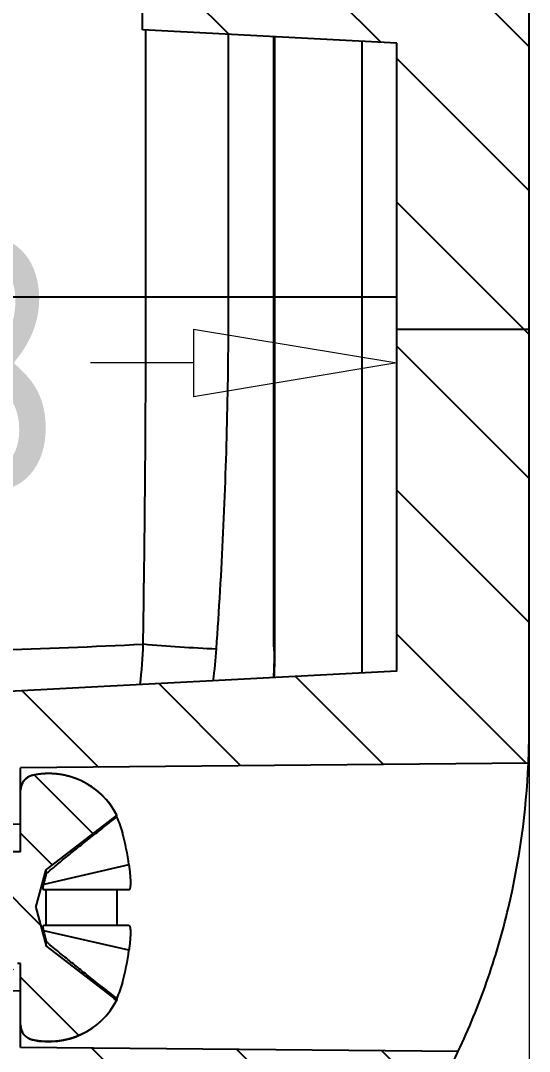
# Model space of a CAD drawing. Header units: millimetres. Extents: x 1786 to 4339, y -2795 to -1928.
# Drawn here: x 4050.5 to 4060.51, y -2738.78 to -2718.52 of the extents above; entities that cross this region are included whole.
import ezdxf

# ---------------------------------------------------------------- set-up
doc = ezdxf.new("R2010")
doc.units = ezdxf.units.MM
doc.layers.add('dim', color=3, linetype='Continuous', lineweight=9)
doc.styles.add('FFS', font='simfang0.ttf', dxfattribs={"width": 0.85})
doc.dimstyles.new('YanXiu', dxfattribs={"dimtxt": 2.5, "dimasz": 2.2, "dimexe": 1, "dimexo": 0.6, "dimgap": 0.66, "dimtad": 0, "dimzin": 9, "dimdsep": 46, "dimtxsty": 'FFS', "dimblk": 'CLOSEDBLANK', "dimcen": 0, "dimclrd": 256, "dimclre": 131, "dimclrt": 42, "dimazin": 2, "dimtfac": 1, "dimtofl": 0, "dimtmove": 0, "dimatfit": 3, "dimldrblk": 'CLOSEDBLANK', "dimfxl": 1, "dimlwd": 5, "dimlwe": 5, "dimarcsym": 0})

# ---------------------------------------------------------------- blocks, each defined once
blk = doc.blocks.new('_ClosedBlank')
at = {"color": 0, "linetype": 'ByBlock', "lineweight": -2}
for p, q in [((-1, 0.1667), (0, 0)), ((-1, 0.1667), (-1, -0.1667)), ((0, 0), (-1, -0.1667))]:
    blk.add_line(p, q, dxfattribs=at)
blk = doc.blocks.new('*D243')
at = {"layer": 'Defpoints', "color": 0}
for p in [(4030.503, -2730.579), (4060.503, -2731.061), (4060.503, -2750.425)]:
    blk.add_point(p, dxfattribs=at)
at = {"layer": 'dim', "color": 131, "lineweight": 5}
for p, q in [((4030.503, -2731.578), (4030.503, -2751.424)), ((4060.503, -2732.06), (4060.503, -2751.424))]:
    blk.add_line(p, q, dxfattribs=at)
at = {"layer": 'dim', "lineweight": 5}
for p, q in [((4034.503, -2750.425), (4042.08, -2750.425)), ((4056.503, -2750.425), (4048.926, -2750.425))]:
    blk.add_line(p, q, dxfattribs=at)
at = {"layer": 'dim', "lineweight": 5, "xscale": 4, "yscale": 4, "zscale": 4, "rotation": 180}
blk.add_blockref('_ClosedBlank', (4030.503, -2750.425), dxfattribs=at)
at = {"layer": 'dim', "lineweight": 5, "xscale": 4, "yscale": 4, "zscale": 4}
blk.add_blockref('_ClosedBlank', (4060.503, -2750.425), dxfattribs=at)
at = {"layer": 'dim', "color": 42, "insert": (4045.503, -2750.425), "char_height": 5, "attachment_point": 5, "style": 'FFS'}
blk.add_mtext('30', dxfattribs=at)
blk = doc.blocks.new('*D242')
at = {"layer": 'Defpoints', "color": 0}
for p in [(4057.903, -2725.246), (4033.103, -2727.979), (4057.903, -2728.461)]:
    blk.add_point(p, dxfattribs=at)
at = {"layer": 'dim', "color": 131, "lineweight": 5}
for p, q in [((4033.103, -2726.979), (4033.103, -2724.246)), ((4057.903, -2727.461), (4057.903, -2724.246))]:
    blk.add_line(p, q, dxfattribs=at)
at = {"layer": 'dim', "lineweight": 5}
for p, q in [((4037.103, -2725.246), (4039.128, -2725.246)), ((4053.903, -2725.246), (4051.878, -2725.246))]:
    blk.add_line(p, q, dxfattribs=at)
at = {"layer": 'dim', "lineweight": 5, "xscale": 4, "yscale": 4, "zscale": 4, "rotation": 180}
blk.add_blockref('_ClosedBlank', (4033.103, -2725.246), dxfattribs=at)
at = {"layer": 'dim', "lineweight": 5, "xscale": 4, "yscale": 4, "zscale": 4}
blk.add_blockref('_ClosedBlank', (4057.903, -2725.246), dxfattribs=at)
at = {"layer": 'dim', "color": 42, "insert": (4045.503, -2725.246), "char_height": 5, "attachment_point": 5, "style": 'FFS'}
blk.add_mtext('24.8', dxfattribs=at)
blk = doc.blocks.new('*u270')
at = {"linetype": 'Continuous'}
h = blk.add_hatch(dxfattribs=at)
h.set_pattern_fill('DEFAULT__5', color=2, scale=2, angle=-45, style=0, pattern_type=0)
h.set_pattern_definition([(315, (-560.8015, -168.1387), (1.4142136, 1.4142136), [])])
edge = h.paths.add_edge_path()
edge.add_line((-46.343, 62.716), (-46.343, 70.579))
edge.add_arc((-61.637, 62.717), 15.294, 357.5153, 359.9993)
edge.add_line((-46.357, 62.054), (-56.343, 61.966))
edge.add_line((-56.343, 60.856), (-56.343, 61.966))
edge.add_line((-56.343, 60.856), (-60.843, 60.816))
edge.add_line((-60.843, 60.816), (-60.843, 62.316))
edge.add_line((-60.843, 62.316), (-61.343, 62.605))
edge.add_line((-61.343, 62.605), (-61.343, 63.216))
edge.add_line((-48.943, 63.866), (-61.343, 63.216))
edge.add_line((-48.943, 63.866), (-48.943, 70.579))
edge.add_line((-46.343, 70.579), (-48.943, 70.579))
edge = h.paths.add_edge_path()
edge.add_line((-61.343, 49.716), (-61.343, 50.616))
edge.add_line((-61.343, 50.616), (-62.643, 50.639))
edge.add_line((-62.843, 50.843), (-62.643, 50.639))
edge.add_line((-62.843, 50.843), (-62.843, 51.79))
edge.add_line((-61.343, 51.816), (-62.843, 51.79))
edge.add_spline(control_points=[(-61.343, 51.816), (-60.474, 51.816), (-59.606, 51.867), (-58.743, 51.968)], knot_values=[0, 0, 0, 0, 1, 1, 1, 1], weights=[1, 0.998873, 0.998873, 1], degree=3, periodic=0)
edge.add_line((-58.743, 51.968), (-58.743, 55.08))
edge.add_line((-58.743, 55.08), (-61.343, 55.216))
edge.add_line((-61.343, 55.216), (-61.343, 55.828))
edge.add_line((-60.843, 56.116), (-61.343, 55.828))
edge.add_line((-60.843, 56.116), (-60.843, 57.616))
edge.add_line((-56.343, 57.577), (-60.843, 57.616))
edge.add_line((-56.343, 56.466), (-56.343, 57.577))
edge.add_line((-47.737, 56.391), (-56.343, 56.466))
edge.add_spline(control_points=[(-54.929, 50.053), (-54.315, 50.216), (-53.025, 50.699), (-51.192, 51.855), (-49.515, 53.479), (-48.41, 55.068), (-47.881, 56.089), (-47.738, 56.391)], knot_values=[0, 0, 0, 0, 0.203938, 0.437548, 0.671158, 0.904769, 1, 1, 1, 1], degree=3, periodic=0)
edge.add_spline(control_points=[(-60.843, 49.221), (-58.843, 49.261), (-56.862, 49.54), (-54.929, 50.053)], knot_values=[0, 0, 0, 0, 1, 1, 1, 1], weights=[1, 0.995227, 0.995227, 1], degree=3, periodic=0)
edge.add_line((-60.843, 49.221), (-60.843, 49.69))
edge.add_line((-60.843, 49.69), (-61.343, 49.716))
edge = h.paths.add_edge_path()
edge.add_line((-46.343, 70.579), (-48.943, 70.579))
edge.add_line((-46.343, 70.579), (-48.943, 70.579))
edge = h.paths.add_edge_path()
edge.add_line((-46.343, 70.579), (-46.343, 83.854))
edge.add_line((-46.343, 70.579), (-48.943, 70.579))
edge.add_line((-48.943, 70.579), (-48.943, 76.204))
edge.add_line((-48.943, 76.204), (-53.943, 76.466))
edge.add_line((-53.943, 76.466), (-53.943, 77.966))
edge.add_line((-48.943, 78.01), (-53.943, 77.966))
edge.add_line((-48.943, 78.01), (-48.943, 80.423))
edge.add_line((-48.943, 80.423), (-53.943, 80.466))
edge.add_line((-53.943, 80.466), (-53.943, 81.966))
edge.add_line((-48.943, 82.229), (-53.943, 81.966))
edge.add_line((-48.943, 82.229), (-48.943, 83.854))
edge.add_line((-46.343, 83.854), (-48.943, 83.854))
edge = h.paths.add_edge_path()
edge.add_line((-46.343, 83.854), (-48.943, 83.854))
edge.add_line((-46.343, 83.854), (-48.943, 83.854))
edge = h.paths.add_edge_path()
edge.add_line((-46.343, 205.716), (-46.343, 174.271))
edge.add_line((-47.92, 174.243), (-46.343, 174.271))
edge.add_spline(control_points=[(-47.92, 174.243), (-48.815, 174.227), (-49.443, 173.589), (-49.443, 172.693)], knot_values=[0, 0, 0, 0, 1, 1, 1, 1], weights=[1, 0.808834, 0.808834, 1], degree=3, periodic=0)
edge.add_line((-49.443, 115.281), (-49.443, 172.693))
edge.add_line((-49.443, 115.281), (-47.443, 113.281))
edge.add_line((-47.443, 113.281), (-47.443, 111.281))
edge.add_line((-49.443, 111.211), (-47.443, 111.281))
edge.add_line((-49.443, 90.816), (-49.443, 111.211))
edge.add_line((-49.443, 90.816), (-46.343, 90.762))
edge.add_line((-46.343, 90.762), (-46.343, 83.854))
edge.add_line((-46.343, 83.854), (-48.943, 83.854))
edge.add_line((-48.943, 88.207), (-48.943, 83.854))
edge.add_line((-51.343, 88.249), (-48.943, 88.207))
edge.add_line((-51.343, 176.784), (-51.343, 88.249))
edge.add_line((-51.343, 176.784), (-48.943, 176.826))
edge.add_line((-48.943, 205.716), (-48.943, 176.826))
edge.add_spline(control_points=[(-51.879, 213.577), (-51.21, 212.865), (-49.635, 210.605), (-48.943, 207.596), (-48.943, 205.716)], knot_values=[0, 0, 0, 0, 0.375195, 1, 1, 1, 1], degree=3, periodic=0)
edge.add_spline(control_points=[(-53.132, 215.983), (-52.943, 215.075), (-52.515, 214.253), (-51.879, 213.577)], knot_values=[0, 0, 0, 0, 1, 1, 1, 1], weights=[1, 0.975011, 0.975011, 1], degree=3, periodic=0)
edge.add_spline(control_points=[(-53.132, 215.983), (-53.206, 216.341), (-53.479, 216.584), (-53.843, 216.616)], knot_values=[0, 0, 0, 0, 1, 1, 1, 1], weights=[1, 0.86902, 0.86902, 1], degree=3, periodic=0)
edge.add_line((-53.843, 216.616), (-53.843, 217.416))
edge.add_line((-52.743, 217.416), (-53.843, 217.416))
edge.add_line((-52.743, 217.416), (-52.743, 218.816))
edge.add_line((-52.743, 218.816), (-53.843, 218.816))
edge.add_line((-53.843, 218.816), (-53.843, 219.716))
edge.add_line((-53.843, 219.716), (-51.677, 219.565))
edge.add_spline(control_points=[(-50.75, 218.655), (-50.795, 219.168), (-51.163, 219.529), (-51.677, 219.565)], knot_values=[0, 0, 0, 0, 1, 1, 1, 1], weights=[1, 0.840271, 0.840271, 1], degree=3, periodic=0)
edge.add_line((-50.658, 217.604), (-50.75, 218.655))
edge.add_spline(control_points=[(-50.658, 217.604), (-50.568, 216.577), (-50.174, 215.624), (-49.513, 214.833)], knot_values=[0, 0, 0, 0, 1, 1, 1, 1], weights=[1, 0.969315, 0.969315, 1], degree=3, periodic=0)
edge.add_spline(control_points=[(-49.513, 214.833), (-49.042, 214.27), (-48.185, 213.044), (-47.156, 210.835), (-46.497, 208.35), (-46.343, 206.613), (-46.343, 205.716)], knot_values=[0, 0, 0, 0, 0.25, 0.5, 0.75, 1, 1, 1, 1], degree=3, periodic=0)
h = blk.add_hatch(dxfattribs=at)
h.set_pattern_fill('DEFAULT__1', color=2, angle=-45, style=0, pattern_type=0)
h.set_pattern_definition([(315, (-561.5086, -168.8458), (0.7071068, 0.7071068), [])])
edge = h.paths.add_edge_path()
edge.add_line((-70.184, 58.322), (-70.821, 58.586))
edge.add_line((-70.868, 58.504), (-70.821, 58.586))
edge.add_line((-70.968, 58.504), (-70.868, 58.504))
edge.add_line((-71.076, 58.692), (-70.968, 58.504))
edge.add_line((-71.076, 58.692), (-72.343, 59.216))
edge.add_line((-70.696, 59.899), (-72.343, 59.216))
edge.add_line((-70.418, 60.38), (-70.696, 59.899))
edge.add_line((-70.318, 60.38), (-70.418, 60.38))
edge.add_line((-70.167, 60.118), (-70.318, 60.38))
edge.add_line((-69.871, 60.24), (-70.167, 60.118))
edge.add_spline(control_points=[(-69.55, 60.315), (-69.661, 60.308), (-69.769, 60.283), (-69.871, 60.24)], knot_values=[0, 0, 0, 0, 1, 1, 1, 1], weights=[1, 0.990887, 0.990887, 1], degree=3, periodic=0)
edge.add_line((-69.318, 60.716), (-69.55, 60.315))
edge.add_line((-69.218, 60.716), (-69.318, 60.716))
edge.add_line((-68.987, 60.316), (-69.218, 60.716))
edge.add_line((-68.449, 60.316), (-68.987, 60.316))
edge.add_line((-68.218, 60.716), (-68.449, 60.316))
edge.add_line((-68.118, 60.716), (-68.218, 60.716))
edge.add_line((-67.887, 60.316), (-68.118, 60.716))
edge.add_line((-67.349, 60.316), (-67.887, 60.316))
edge.add_line((-67.118, 60.716), (-67.349, 60.316))
edge.add_line((-67.018, 60.716), (-67.118, 60.716))
edge.add_line((-66.787, 60.316), (-67.018, 60.716))
edge.add_line((-66.249, 60.316), (-66.787, 60.316))
edge.add_line((-66.018, 60.716), (-66.249, 60.316))
edge.add_line((-65.918, 60.716), (-66.018, 60.716))
edge.add_line((-65.687, 60.316), (-65.918, 60.716))
edge.add_line((-65.149, 60.316), (-65.687, 60.316))
edge.add_line((-64.918, 60.716), (-65.149, 60.316))
edge.add_line((-64.818, 60.716), (-64.918, 60.716))
edge.add_line((-64.587, 60.316), (-64.818, 60.716))
edge.add_line((-64.049, 60.316), (-64.587, 60.316))
edge.add_line((-63.818, 60.716), (-64.049, 60.316))
edge.add_line((-63.718, 60.716), (-63.818, 60.716))
edge.add_line((-63.487, 60.316), (-63.718, 60.716))
edge.add_line((-62.949, 60.316), (-63.487, 60.316))
edge.add_line((-62.718, 60.716), (-62.949, 60.316))
edge.add_line((-62.618, 60.716), (-62.718, 60.716))
edge.add_line((-62.387, 60.316), (-62.618, 60.716))
edge.add_line((-61.849, 60.316), (-62.387, 60.316))
edge.add_line((-61.618, 60.716), (-61.849, 60.316))
edge.add_line((-61.518, 60.716), (-61.618, 60.716))
edge.add_line((-61.287, 60.316), (-61.518, 60.716))
edge.add_line((-60.749, 60.316), (-61.287, 60.316))
edge.add_line((-60.518, 60.716), (-60.749, 60.316))
edge.add_line((-60.418, 60.716), (-60.518, 60.716))
edge.add_line((-60.187, 60.316), (-60.418, 60.716))
edge.add_line((-59.649, 60.316), (-60.187, 60.316))
edge.add_line((-59.418, 60.716), (-59.649, 60.316))
edge.add_line((-59.318, 60.716), (-59.418, 60.716))
edge.add_line((-59.087, 60.316), (-59.318, 60.716))
edge.add_line((-58.549, 60.316), (-59.087, 60.316))
edge.add_line((-58.318, 60.716), (-58.549, 60.316))
edge.add_line((-58.218, 60.716), (-58.318, 60.716))
edge.add_line((-57.987, 60.316), (-58.218, 60.716))
edge.add_line((-57.449, 60.316), (-57.987, 60.316))
edge.add_line((-57.218, 60.716), (-57.449, 60.316))
edge.add_line((-57.118, 60.716), (-57.218, 60.716))
edge.add_line((-56.887, 60.316), (-57.118, 60.716))
edge.add_line((-56.343, 60.316), (-56.887, 60.316))
edge.add_line((-56.343, 60.316), (-56.343, 61.523))
edge.add_spline(control_points=[(-56.107, 61.816), (-56.251, 61.785), (-56.343, 61.671), (-56.343, 61.523)], knot_values=[0, 0, 0, 0, 1, 1, 1, 1], weights=[1, 0.852365, 0.852365, 1], degree=3, periodic=0)
edge.add_spline(control_points=[(-54.452, 61.033), (-54.774, 61.664), (-55.415, 61.967), (-56.107, 61.816)], knot_values=[0, 0, 0, 0, 1, 1, 1, 1], weights=[1, 0.861507, 0.861507, 1], degree=3, periodic=0)
edge.add_line((-54.452, 61.033), (-55.842, 59.966))
edge.add_line((-56.043, 59.216), (-55.842, 59.966))
edge.add_line((-56.043, 59.216), (-55.842, 58.466))
edge.add_line((-54.452, 57.4), (-55.842, 58.466))
edge.add_spline(control_points=[(-54.452, 57.4), (-54.774, 56.769), (-55.415, 56.466), (-56.107, 56.616)], knot_values=[0, 0, 0, 0, 1, 1, 1, 1], weights=[1, 0.861507, 0.861507, 1], degree=3, periodic=0)
edge.add_spline(control_points=[(-56.107, 56.616), (-56.251, 56.648), (-56.343, 56.762), (-56.343, 56.91)], knot_values=[0, 0, 0, 0, 1, 1, 1, 1], weights=[1, 0.852365, 0.852365, 1], degree=3, periodic=0)
edge.add_line((-56.343, 56.91), (-56.343, 58.116))
edge.add_line((-56.343, 58.116), (-56.407, 58.116))
edge.add_line((-56.568, 57.839), (-56.407, 58.116))
edge.add_line((-56.668, 57.839), (-56.568, 57.839))
edge.add_line((-56.828, 58.116), (-56.668, 57.839))
edge.add_line((-56.828, 58.116), (-57.437, 58.116))
edge.add_line((-57.668, 57.716), (-57.437, 58.116))
edge.add_line((-57.768, 57.716), (-57.668, 57.716))
edge.add_line((-57.999, 58.116), (-57.768, 57.716))
edge.add_line((-57.999, 58.116), (-58.537, 58.116))
edge.add_line((-58.768, 57.716), (-58.537, 58.116))
edge.add_line((-58.868, 57.716), (-58.768, 57.716))
edge.add_line((-59.099, 58.116), (-58.868, 57.716))
edge.add_line((-59.099, 58.116), (-59.637, 58.116))
edge.add_line((-59.868, 57.716), (-59.637, 58.116))
edge.add_line((-59.968, 57.716), (-59.868, 57.716))
edge.add_line((-60.199, 58.116), (-59.968, 57.716))
edge.add_line((-60.199, 58.116), (-60.737, 58.116))
edge.add_line((-60.968, 57.716), (-60.737, 58.116))
edge.add_line((-61.068, 57.716), (-60.968, 57.716))
edge.add_line((-61.299, 58.116), (-61.068, 57.716))
edge.add_line((-61.299, 58.116), (-61.837, 58.116))
edge.add_line((-62.068, 57.716), (-61.837, 58.116))
edge.add_line((-62.168, 57.716), (-62.068, 57.716))
edge.add_line((-62.399, 58.116), (-62.168, 57.716))
edge.add_line((-62.399, 58.116), (-62.937, 58.116))
edge.add_line((-63.168, 57.716), (-62.937, 58.116))
edge.add_line((-63.268, 57.716), (-63.168, 57.716))
edge.add_line((-63.499, 58.116), (-63.268, 57.716))
edge.add_line((-63.499, 58.116), (-64.037, 58.116))
edge.add_line((-64.268, 57.716), (-64.037, 58.116))
edge.add_line((-64.368, 57.716), (-64.268, 57.716))
edge.add_line((-64.599, 58.116), (-64.368, 57.716))
edge.add_line((-64.599, 58.116), (-65.137, 58.116))
edge.add_line((-65.368, 57.716), (-65.137, 58.116))
edge.add_line((-65.468, 57.716), (-65.368, 57.716))
edge.add_line((-65.699, 58.116), (-65.468, 57.716))
edge.add_line((-65.699, 58.116), (-66.237, 58.116))
edge.add_line((-66.468, 57.716), (-66.237, 58.116))
edge.add_line((-66.568, 57.716), (-66.468, 57.716))
edge.add_line((-66.799, 58.116), (-66.568, 57.716))
edge.add_line((-66.799, 58.116), (-67.337, 58.116))
edge.add_line((-67.568, 57.716), (-67.337, 58.116))
edge.add_line((-67.668, 57.716), (-67.568, 57.716))
edge.add_line((-67.899, 58.116), (-67.668, 57.716))
edge.add_line((-67.899, 58.116), (-68.437, 58.116))
edge.add_line((-68.668, 57.716), (-68.437, 58.116))
edge.add_line((-68.768, 57.716), (-68.668, 57.716))
edge.add_line((-68.999, 58.116), (-68.768, 57.716))
edge.add_line((-68.999, 58.116), (-69.488, 58.116))
edge.add_spline(control_points=[(-69.488, 58.116), (-69.515, 58.116), (-69.541, 58.118), (-69.567, 58.12)], knot_values=[0, 0, 0, 0, 1, 1, 1, 1], weights=[1, 0.999479, 0.999479, 1], degree=3, periodic=0)
edge.add_line((-69.768, 57.772), (-69.567, 58.12))
edge.add_line((-69.868, 57.772), (-69.768, 57.772))
edge.add_line((-70.186, 58.322), (-69.868, 57.772))
at = {"color": 7, "linetype": 'Continuous'}
for p, q in [((-46.343, 62.716, 0), (-46.343, 167.116, 0)), ((-46.343, 70.579, 0), (-46.343, 83.854, 0)), ((-53.943, 76.466, 0), (-53.943, 81.966, 0)), ((-53.943, 76.466, 0), (-53.943, 77.966, 0)), ((-48.943, 76.204, 0), (-53.943, 76.466, 0)), ((-48.943, 76.204, 0), (-53.943, 76.466, 0)), ((-53.879, 71.217, 0), (-53.879, 76.466, 0)), ((-52.252, 71.216, 0), (-52.252, 76.378, 0)), ((-51.361, 64.422, 0), (-51.361, 76.331, 0)), ((-51.343, 64.216, 0), (-51.343, 76.33, 0)), ((-49.625, 63.831, 0), (-49.625, 76.24, 0)), ((-48.943, 70.579, 0), (-48.943, 76.204, 0)), ((-48.943, 63.866, 0), (-48.943, 76.204, 0)), ((-51.361, 71.216, 0), (-71.325, 71.216, 0)), ((-48.943, 71.216, 0), (-51.343, 71.216, 0)), ((-48.943, 63.866, 0), (-48.943, 70.579, 0)), ((-46.343, 70.579, 0), (-48.943, 70.579, 0)), ((-46.343, 70.579, 0), (-48.943, 70.579, 0)), ((-46.343, 70.579, 0), (-48.943, 70.579, 0)), ((-46.343, 70.579, 0), (-48.943, 70.579, 0)), ((-46.343, 62.716, 0), (-46.343, 70.579, 0)), ((-48.943, 63.866, 0), (-61.343, 63.216, 0)), ((-48.943, 63.866, 0), (-61.343, 63.216, 0)), ((-46.357, 62.054, 0), (-56.343, 61.966, 0)), ((-46.357, 62.054, 0), (-56.343, 61.966, 0)), ((-56.343, 60.856, 0), (-56.343, 61.966, 0)), ((-56.343, 60.316, 0), (-56.343, 61.966, 0)), ((-56.343, 60.316, 0), (-56.343, 61.523, 0)), ((-54.452, 61.033, 0), (-55.842, 59.966, 0)), ((-54.452, 61.033, 0), (-55.842, 59.966, 0)), ((-54.452, 60.999, 0), (-54.452, 61.033, 0)), ((-56.343, 60.856, 0), (-60.843, 60.816, 0)), ((-56.343, 60.856, 0), (-60.843, 60.816, 0)), ((-56.343, 60.316, 0), (-56.887, 60.316, 0)), ((-56.343, 60.316, 0), (-56.887, 60.316, 0)), ((-54.212, 60.055, 0), (-55.889, 59.671, 0)), ((-56.043, 59.216, 0), (-55.842, 59.966, 0)), ((-56.043, 59.216, 0), (-55.842, 59.966, 0)), ((-55.842, 59.88, 0), (-55.842, 59.966, 0)), ((-54.212, 59.566, 0), (-55.889, 59.566, 0)), ((-55.842, 58.866, 0), (-55.842, 59.566, 0)), ((-54.452, 59.566, 0), (-54.452, 58.866, 0)), ((-56.043, 59.216, 0), (-55.842, 58.466, 0)), ((-56.043, 59.216, 0), (-55.842, 58.466, 0)), ((-54.212, 58.866, 0), (-55.889, 58.866, 0)), ((-54.212, 58.378, 0), (-55.889, 58.762, 0)), ((-55.842, 58.466, 0), (-55.842, 58.553, 0)), ((-54.452, 57.4, 0), (-55.842, 58.466, 0)), ((-54.452, 57.4, 0), (-55.842, 58.466, 0)), ((-56.343, 58.116, 0), (-56.407, 58.116, 0)), ((-56.343, 58.116, 0), (-56.407, 58.116, 0)), ((-56.343, 56.91, 0), (-56.343, 58.116, 0)), ((-56.343, 56.466, 0), (-56.343, 58.116, 0)), ((-56.343, 57.577, 0), (-60.843, 57.616, 0)), ((-56.343, 57.577, 0), (-60.843, 57.616, 0)), ((-56.343, 56.466, 0), (-56.343, 57.577, 0)), ((-54.452, 57.434, 0), (-54.452, 57.4, 0)), ((-47.737, 56.391, 0), (-56.343, 56.466, 0)), ((-47.737, 56.391, 0), (-56.343, 56.466, 0)), ((-47.749, 56.368, 0), (-47.738, 56.392, 0))]:
    blk.add_line(p, q, dxfattribs=at)
for centre, radius, start, end in [((-62.526, 64.656, 0), 8.598, 352.9535, 358.2774), ((-50.571, 103.836, 0), 39.581, 265.1286, 267.2181), ((-62.762, 65.026, 0), 10.296, 352.4677, 355.9607), ((-60.499, 64.222, 0), 9.148, 356.9526, 0.0915), ((-61.172, 64.217, 0), 9.829, 357.2039, 359.9963), ((-61.637, 62.717, 0), 15.294, 357.5153, 359.9993), ((-61.524, 62.717, 0), 15.181, 357.5033, 359.9983), ((-61.553, 62.715, 0), 15.21, 346.7012, 357.5067), ((-56.043, 61.523, 0), 0.3, 102.2554, 180), ((-55.788, 60.351, 0), 1.5, 27.0501, 102.2554), ((-55.826, 60.311, 0), 1.537, 14.1932, 26.5936), ((-60.143, 59.216, 0), 5.99, 8.0503, 14.2182), ((-49.133, 52.146, 0), 10.239, 130.6277, 130.9417), ((-49.137, 66.283, 0), 10.232, 229.0583, 229.3726), ((-60.143, 59.216, 0), 5.99, 345.7818, 351.9497), ((-55.826, 58.122, 0), 1.537, 333.4066, 345.8065), ((-55.788, 58.082, 0), 1.5, 257.7446, 332.9499), ((-56.043, 56.91, 0), 0.3, 180, 257.7446)]:
    blk.add_arc(centre, radius, start, end, dxfattribs=at)
blk.add_ellipse((-57.343, 62.716, 0), major_axis=(0, 12.98), ratio=0.847483, start_param=-1.621888, end_param=-1.570796, dxfattribs=at)
for points, start_tangent, end_tangent in [([(-53.932, 64.397, 0), (-53.903, 66.655, 0), (-53.885, 68.928, 0), (-53.879, 71.217, 0)], (0.013834, 0.999904), (0.00012, 1)), ([(-52.492, 64.301, 0), (-52.358, 66.585, 0), (-52.278, 68.892, 0), (-52.253, 71.216, 0)], (0.070233, 0.997531), (-0.000427, 1)), ([(-68.754, 64.397, 0), (-65.814, 64.278, 0), (-61.343, 64.217, 0), (-56.872, 64.278, 0), (-53.932, 64.397, 0)], (0.998589, -0.053106), (0.998589, 0.053106)), ([(-51.359, 64.32, 0), (-51.361, 64.422, 0)], (-0.082569, 0.996585), (-0.020336, 0.999793)), ([(-51.351, 64.236, 0), (-51.359, 64.32, 0)], (-0.001825, 0.999998), (-0.082569, 0.996585)), ([(-56.107, 61.816, 0), (-56.112, 61.815, 0), (-56.118, 61.814, 0), (-56.124, 61.812, 0), (-56.13, 61.811, 0), (-56.136, 61.809, 0), (-56.141, 61.807, 0), (-56.147, 61.805, 0), (-56.153, 61.802, 0), (-56.159, 61.8, 0), (-56.164, 61.798, 0), (-56.17, 61.795, 0), (-56.176, 61.792, 0), (-56.181, 61.79, 0), (-56.187, 61.787, 0), (-56.193, 61.783, 0), (-56.198, 61.78, 0), (-56.203, 61.777, 0), (-56.209, 61.773, 0), (-56.214, 61.77, 0), (-56.22, 61.766, 0), (-56.225, 61.762, 0), (-56.23, 61.758, 0), (-56.235, 61.754, 0), (-56.24, 61.75, 0), (-56.245, 61.745, 0), (-56.25, 61.741, 0), (-56.254, 61.736, 0), (-56.259, 61.731, 0), (-56.264, 61.727, 0), (-56.268, 61.722, 0), (-56.272, 61.717, 0), (-56.277, 61.712, 0), (-56.281, 61.706, 0), (-56.285, 61.701, 0), (-56.288, 61.696, 0), (-56.292, 61.69, 0), (-56.296, 61.685, 0), (-56.299, 61.679, 0), (-56.303, 61.674, 0), (-56.306, 61.668, 0), (-56.309, 61.662, 0), (-56.312, 61.656, 0), (-56.315, 61.65, 0), (-56.317, 61.644, 0), (-56.32, 61.638, 0), (-56.322, 61.632, 0), (-56.325, 61.626, 0), (-56.327, 61.62, 0), (-56.329, 61.614, 0), (-56.331, 61.608, 0), (-56.332, 61.602, 0), (-56.334, 61.596, 0), (-56.336, 61.59, 0), (-56.337, 61.584, 0), (-56.338, 61.578, 0), (-56.339, 61.571, 0), (-56.34, 61.565, 0), (-56.341, 61.559, 0), (-56.341, 61.553, 0), (-56.342, 61.547, 0), (-56.342, 61.541, 0), (-56.343, 61.535, 0), (-56.343, 61.529, 0), (-56.343, 61.523, 0)], (-0.977211, -0.212271), (0, -1)), ([(-54.452, 61.033, 0), (-54.459, 61.046, 0), (-54.466, 61.058, 0), (-54.473, 61.071, 0), (-54.48, 61.084, 0), (-54.487, 61.096, 0), (-54.494, 61.109, 0), (-54.501, 61.121, 0), (-54.509, 61.134, 0), (-54.517, 61.146, 0), (-54.525, 61.159, 0), (-54.533, 61.171, 0), (-54.541, 61.184, 0), (-54.549, 61.196, 0), (-54.557, 61.208, 0), (-54.566, 61.22, 0), (-54.575, 61.232, 0), (-54.584, 61.245, 0), (-54.593, 61.257, 0), (-54.602, 61.269, 0), (-54.611, 61.28, 0), (-54.621, 61.292, 0), (-54.63, 61.304, 0), (-54.64, 61.316, 0), (-54.65, 61.327, 0), (-54.66, 61.339, 0), (-54.67, 61.35, 0), (-54.68, 61.362, 0), (-54.691, 61.373, 0), (-54.701, 61.384, 0), (-54.712, 61.395, 0), (-54.723, 61.407, 0), (-54.734, 61.417, 0), (-54.745, 61.428, 0), (-54.756, 61.439, 0), (-54.767, 61.45, 0), (-54.779, 61.46, 0), (-54.791, 61.471, 0), (-54.802, 61.481, 0), (-54.814, 61.491, 0), (-54.826, 61.501, 0), (-54.838, 61.511, 0), (-54.85, 61.521, 0), (-54.863, 61.531, 0), (-54.875, 61.541, 0), (-54.888, 61.55, 0), (-54.901, 61.56, 0), (-54.913, 61.569, 0), (-54.926, 61.578, 0), (-54.939, 61.587, 0), (-54.952, 61.596, 0), (-54.966, 61.605, 0), (-54.979, 61.614, 0), (-54.992, 61.622, 0), (-55.006, 61.63, 0), (-55.02, 61.639, 0), (-55.033, 61.647, 0), (-55.047, 61.655, 0), (-55.061, 61.663, 0), (-55.075, 61.67, 0), (-55.089, 61.678, 0), (-55.103, 61.685, 0), (-55.117, 61.692, 0), (-55.132, 61.699, 0), (-55.146, 61.706, 0), (-55.161, 61.713, 0), (-55.175, 61.72, 0), (-55.19, 61.726, 0), (-55.204, 61.732, 0), (-55.219, 61.738, 0), (-55.234, 61.744, 0), (-55.249, 61.75, 0), (-55.264, 61.756, 0), (-55.279, 61.761, 0), (-55.294, 61.767, 0), (-55.309, 61.772, 0), (-55.324, 61.777, 0), (-55.339, 61.782, 0), (-55.354, 61.786, 0), (-55.369, 61.791, 0), (-55.384, 61.795, 0), (-55.4, 61.799, 0), (-55.415, 61.803, 0), (-55.43, 61.807, 0), (-55.446, 61.811, 0), (-55.461, 61.815, 0), (-55.476, 61.818, 0), (-55.492, 61.821, 0), (-55.507, 61.824, 0), (-55.523, 61.827, 0), (-55.538, 61.83, 0), (-55.554, 61.832, 0), (-55.569, 61.835, 0), (-55.584, 61.837, 0), (-55.6, 61.839, 0), (-55.615, 61.841, 0), (-55.631, 61.842, 0), (-55.646, 61.844, 0), (-55.662, 61.845, 0), (-55.677, 61.847, 0), (-55.692, 61.848, 0), (-55.708, 61.849, 0), (-55.723, 61.849, 0), (-55.738, 61.85, 0), (-55.754, 61.85, 0), (-55.769, 61.851, 0), (-55.784, 61.851, 0), (-55.799, 61.851, 0), (-55.814, 61.85, 0), (-55.83, 61.85, 0), (-55.845, 61.85, 0), (-55.86, 61.849, 0), (-55.875, 61.848, 0), (-55.89, 61.847, 0), (-55.904, 61.846, 0), (-55.919, 61.845, 0), (-55.934, 61.844, 0), (-55.949, 61.842, 0), (-55.963, 61.84, 0), (-55.978, 61.839, 0), (-55.993, 61.837, 0), (-56.007, 61.835, 0), (-56.022, 61.832, 0), (-56.036, 61.83, 0), (-56.05, 61.828, 0), (-56.064, 61.825, 0), (-56.079, 61.822, 0), (-56.093, 61.819, 0), (-56.107, 61.816, 0)], (-0.454769, 0.89061), (-0.977211, -0.212271)), ([(-55.8, 59.916, 0), (-55.665, 60.03, 0), (-55.466, 60.195, 0), (-55.245, 60.373, 0), (-55.003, 60.566, 0), (-54.739, 60.774, 0), (-54.452, 60.999, 0)], (0.758924, 0.651179), (0.787744, 0.616002)), ([(-54.212, 60.055, 0), (-54.206, 60.006, 0), (-54.2, 59.958, 0), (-54.195, 59.911, 0), (-54.191, 59.864, 0), (-54.187, 59.818, 0), (-54.185, 59.772, 0), (-54.184, 59.73, 0), (-54.184, 59.691, 0), (-54.185, 59.657, 0), (-54.187, 59.629, 0), (-54.191, 59.606, 0), (-54.195, 59.588, 0), (-54.2, 59.576, 0), (-54.206, 59.569, 0), (-54.212, 59.566, 0)], (0.140043, -0.990145), (-1, 0)), ([(-55.842, 59.88, 0), (-55.867, 59.772, 0), (-55.889, 59.671, 0)], (-0.230596, -0.973049), (-0.207724, -0.978188)), ([(-55.889, 59.566, 0), (-55.893, 59.568, 0), (-55.896, 59.574, 0), (-55.898, 59.583, 0), (-55.899, 59.596, 0), (-55.898, 59.613, 0), (-55.896, 59.631, 0), (-55.893, 59.651, 0), (-55.889, 59.671, 0)], (-1, 0), (0.207724, 0.978188)), ([(-47.738, 56.392, 0), (-47.18, 57.749, 0), (-46.751, 59.217, 0)], (0.42791, 0.903821), (0.230541, 0.973063)), ([(-55.889, 58.762, 0), (-55.893, 58.782, 0), (-55.896, 58.802, 0), (-55.898, 58.821, 0), (-55.899, 58.837, 0), (-55.898, 58.85, 0), (-55.896, 58.859, 0), (-55.893, 58.865, 0), (-55.889, 58.866, 0)], (-0.207724, 0.978188), (1, 0)), ([(-55.889, 58.762, 0), (-55.867, 58.661, 0), (-55.842, 58.553, 0)], (0.207724, -0.978188), (0.230596, -0.973049)), ([(-54.212, 58.866, 0), (-54.206, 58.864, 0), (-54.2, 58.857, 0), (-54.195, 58.845, 0), (-54.191, 58.827, 0), (-54.187, 58.804, 0), (-54.185, 58.776, 0), (-54.184, 58.742, 0), (-54.184, 58.703, 0), (-54.185, 58.661, 0), (-54.187, 58.615, 0), (-54.191, 58.569, 0), (-54.195, 58.522, 0), (-54.2, 58.475, 0), (-54.206, 58.427, 0), (-54.212, 58.378, 0)], (1, 0), (-0.140043, -0.990145)), ([(-54.452, 57.434, 0), (-54.742, 57.662, 0), (-55.008, 57.871, 0), (-55.251, 58.065, 0), (-55.47, 58.242, 0), (-55.668, 58.405, 0), (-55.8, 58.516, 0)], (-0.787744, 0.616002), (-0.758927, 0.651176)), ([(-54.452, 57.4, 0), (-54.459, 57.387, 0), (-54.466, 57.375, 0), (-54.473, 57.362, 0), (-54.48, 57.349, 0), (-54.487, 57.337, 0), (-54.494, 57.324, 0), (-54.501, 57.312, 0), (-54.509, 57.299, 0), (-54.517, 57.287, 0), (-54.525, 57.274, 0), (-54.533, 57.262, 0), (-54.541, 57.249, 0), (-54.549, 57.237, 0), (-54.557, 57.225, 0), (-54.566, 57.213, 0), (-54.575, 57.201, 0), (-54.584, 57.188, 0), (-54.593, 57.176, 0), (-54.602, 57.164, 0), (-54.611, 57.153, 0), (-54.621, 57.141, 0), (-54.63, 57.129, 0), (-54.64, 57.117, 0), (-54.65, 57.106, 0), (-54.66, 57.094, 0), (-54.67, 57.083, 0), (-54.68, 57.071, 0), (-54.691, 57.06, 0), (-54.701, 57.049, 0), (-54.712, 57.038, 0), (-54.723, 57.026, 0), (-54.734, 57.016, 0), (-54.745, 57.005, 0), (-54.756, 56.994, 0), (-54.767, 56.983, 0), (-54.779, 56.973, 0), (-54.791, 56.962, 0), (-54.802, 56.952, 0), (-54.814, 56.942, 0), (-54.826, 56.932, 0), (-54.838, 56.922, 0), (-54.85, 56.912, 0), (-54.863, 56.902, 0), (-54.875, 56.892, 0), (-54.888, 56.883, 0), (-54.901, 56.873, 0), (-54.913, 56.864, 0), (-54.926, 56.855, 0), (-54.939, 56.846, 0), (-54.952, 56.837, 0), (-54.966, 56.828, 0), (-54.979, 56.819, 0), (-54.992, 56.811, 0), (-55.006, 56.802, 0), (-55.02, 56.794, 0), (-55.033, 56.786, 0), (-55.047, 56.778, 0), (-55.061, 56.77, 0), (-55.075, 56.763, 0), (-55.089, 56.755, 0), (-55.103, 56.748, 0), (-55.117, 56.741, 0), (-55.132, 56.734, 0), (-55.146, 56.727, 0), (-55.161, 56.72, 0), (-55.175, 56.713, 0), (-55.19, 56.707, 0), (-55.204, 56.701, 0), (-55.219, 56.694, 0), (-55.234, 56.689, 0), (-55.249, 56.683, 0), (-55.264, 56.677, 0), (-55.279, 56.672, 0), (-55.294, 56.666, 0), (-55.309, 56.661, 0), (-55.324, 56.656, 0), (-55.339, 56.651, 0), (-55.354, 56.647, 0), (-55.369, 56.642, 0), (-55.384, 56.638, 0), (-55.4, 56.634, 0), (-55.415, 56.629, 0), (-55.43, 56.626, 0), (-55.446, 56.622, 0), (-55.461, 56.618, 0), (-55.476, 56.615, 0), (-55.492, 56.612, 0), (-55.507, 56.609, 0), (-55.523, 56.606, 0), (-55.538, 56.603, 0), (-55.554, 56.601, 0), (-55.569, 56.598, 0), (-55.584, 56.596, 0), (-55.6, 56.594, 0), (-55.615, 56.592, 0), (-55.631, 56.591, 0), (-55.646, 56.589, 0), (-55.662, 56.588, 0), (-55.677, 56.586, 0), (-55.692, 56.585, 0), (-55.708, 56.584, 0), (-55.723, 56.584, 0), (-55.738, 56.583, 0), (-55.754, 56.583, 0), (-55.769, 56.582, 0), (-55.784, 56.582, 0), (-55.799, 56.582, 0), (-55.814, 56.583, 0), (-55.83, 56.583, 0), (-55.845, 56.583, 0), (-55.86, 56.584, 0), (-55.875, 56.585, 0), (-55.89, 56.586, 0), (-55.904, 56.587, 0), (-55.919, 56.588, 0), (-55.934, 56.589, 0), (-55.949, 56.591, 0), (-55.963, 56.593, 0), (-55.978, 56.594, 0), (-55.993, 56.596, 0), (-56.007, 56.598, 0), (-56.022, 56.601, 0), (-56.036, 56.603, 0), (-56.05, 56.605, 0), (-56.064, 56.608, 0), (-56.079, 56.611, 0), (-56.093, 56.614, 0), (-56.107, 56.616, 0)], (-0.454769, -0.89061), (-0.977211, 0.212271)), ([(-56.107, 56.616, 0), (-56.112, 56.618, 0), (-56.118, 56.619, 0), (-56.124, 56.621, 0), (-56.13, 56.622, 0), (-56.136, 56.624, 0), (-56.141, 56.626, 0), (-56.147, 56.628, 0), (-56.153, 56.63, 0), (-56.159, 56.633, 0), (-56.164, 56.635, 0), (-56.17, 56.638, 0), (-56.176, 56.641, 0), (-56.181, 56.643, 0), (-56.187, 56.646, 0), (-56.193, 56.65, 0), (-56.198, 56.653, 0), (-56.203, 56.656, 0), (-56.209, 56.66, 0), (-56.214, 56.663, 0), (-56.22, 56.667, 0), (-56.225, 56.671, 0), (-56.23, 56.675, 0), (-56.235, 56.679, 0), (-56.24, 56.683, 0), (-56.245, 56.688, 0), (-56.25, 56.692, 0), (-56.254, 56.697, 0), (-56.259, 56.702, 0), (-56.264, 56.706, 0), (-56.268, 56.711, 0), (-56.272, 56.716, 0), (-56.277, 56.721, 0), (-56.281, 56.727, 0), (-56.285, 56.732, 0), (-56.288, 56.737, 0), (-56.292, 56.743, 0), (-56.296, 56.748, 0), (-56.299, 56.754, 0), (-56.303, 56.759, 0), (-56.306, 56.765, 0), (-56.309, 56.771, 0), (-56.312, 56.777, 0), (-56.315, 56.783, 0), (-56.317, 56.789, 0), (-56.32, 56.795, 0), (-56.322, 56.801, 0), (-56.325, 56.807, 0), (-56.327, 56.813, 0), (-56.329, 56.819, 0), (-56.331, 56.825, 0), (-56.332, 56.831, 0), (-56.334, 56.837, 0), (-56.336, 56.843, 0), (-56.337, 56.849, 0), (-56.338, 56.855, 0), (-56.339, 56.862, 0), (-56.34, 56.868, 0), (-56.341, 56.874, 0), (-56.341, 56.88, 0), (-56.342, 56.886, 0), (-56.342, 56.892, 0), (-56.343, 56.898, 0), (-56.343, 56.904, 0), (-56.343, 56.91, 0)], (-0.977211, 0.212271), (0, 1)), ([(-54.929, 50.053, 0), (-53.133, 50.725, 0), (-51.232, 51.924, 0), (-49.565, 53.539, 0), (-48.197, 55.505, 0), (-47.738, 56.391, 0)], (0.966509, 0.256633), (0.427515, 0.904008))]:
    blk.add_spline(points, degree=3, dxfattribs=dict(at, start_tangent=start_tangent, end_tangent=end_tangent))
at = {"layer": 'dim'}
for base, p1, p2, picture, middle in [((-48.943, 69.923, 0), (-73.743, 67.19, 0), (-48.943, 66.708, 0), '*D242', (-61.343, 69.923, 0)), ((-46.343, 44.744, 0), (-76.343, 64.59, 0), (-46.343, 64.108, 0), '*D243', (-61.343, 44.744, 0))]:
    dim = blk.add_linear_dim(base=base, p1=p1, p2=p2, dimstyle='YanXiu', override={"dimtxt": 5, "dimasz": 4, "dimexe": 0.9995, "dimexo": 0.9995, "dimgap": 0.9995}, dxfattribs=at)
    dim.commit()
    dim.dimension.update_dxf_attribs({"geometry": picture, "text_midpoint": middle, "insert": (-4106.846, 2795.168)})

msp = doc.modelspace()

# ---------------------------------------------------------------- block references
msp.add_blockref('*u270', (4106.846, -2795.168))

doc.saveas('drawing.dxf')
